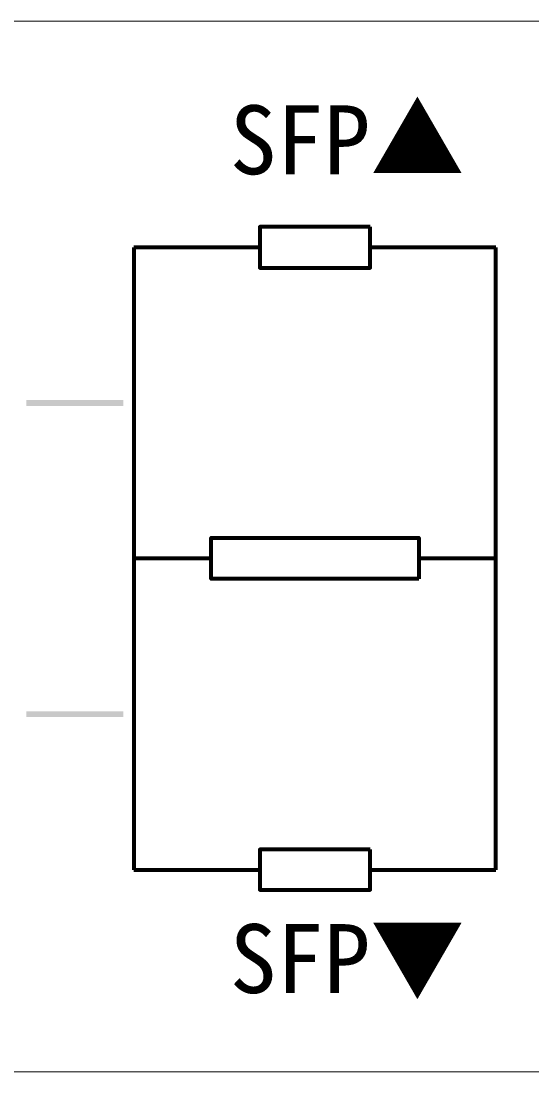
# Model space of a CAD drawing. Units: millimetres, scale not verified. Extents: x -900 to 900, y -280 to 280.
# Drawn here: x 162.169 to 163.88, y 72.049 to 75.569 of the extents above; entities that cross this region are included whole.
import ezdxf
from ezdxf.enums import TextEntityAlignment as Align

# ---------------------------------------------------------------- set-up
doc = ezdxf.new("R2010")
doc.units = ezdxf.units.MM
doc.header["$LTSCALE"] = 1.6
doc.linetypes.add('DASHED1', pattern=[1.8, 1.2, -0.6])
doc.layers.add('0-0_0', color=7, linetype='Continuous', lineweight=20)
doc.layers.add('0-4_(J)SP', color=1, linetype='Continuous', lineweight=80)
doc.styles.add('ＭＳ ゴシック', font='')
doc.styles.get('ＭＳ ゴシック').set_extended_font_data('MS Gothic')

# ---------------------------------------------------------------- blocks, each defined once
blk = doc.blocks.new('1U-')
at = {"layer": '0-4_(J)SP', "color": 7, "lineweight": 20}
for p, q in [((119.5, 0), (-119.5, 0)), ((-119.5, -22), (119.5, -22))]:
    blk.add_line(p, q, dxfattribs=at)
blk = doc.blocks.new('PN28160K-')
at = {"layer": '0-4_(J)SP', "color": 7, "lineweight": 20}
for p, q in [((82.5, 0), (-82.5, 0)), ((82.5, -22), (-82.5, -22))]:
    blk.add_line(p, q, dxfattribs=at)
at = {"layer": '0-4_(J)SP'}
for p, q in [((58.07, -4.74), (58.07, -17.77)), ((60.71, -4.74), (58.07, -4.74)), ((65.65, -4.74), (63.02, -4.74)), ((65.65, -17.77), (65.65, -4.74)), ((59.69, -11.25), (58.07, -11.25)), ((65.65, -11.25), (64.04, -11.25)), ((58.07, -17.77), (60.71, -17.77)), ((63.02, -17.77), (65.65, -17.77))]:
    blk.add_line(p, q, dxfattribs=at)
at = {"layer": '0-4_(J)SP', "color": 7, "lineweight": 20}
blk.add_lwpolyline([(82.5, -22), (82.5, 0), (-82.5, 0)], dxfattribs=at)
at = {"layer": '0-4_(J)SP'}
for points in [[(63.02, -4.31), (60.71, -4.31), (60.71, -5.17), (63.02, -5.17)], [(64.04, -11.68), (59.69, -11.68), (59.69, -10.82), (64.04, -10.82)], [(63.02, -17.34), (60.71, -17.34), (60.71, -18.19), (63.02, -18.19)]]:
    blk.add_lwpolyline(points, close=True, dxfattribs=at)
for points in [[(55.82, -8.06), (55.82, -7.93), (57.85, -8.06), (57.85, -7.93)], [(55.82, -14.57), (55.82, -14.45), (57.85, -14.57), (57.85, -14.45)]]:
    blk.add_solid(points, dxfattribs=at)
at = {"layer": '0-4_(J)SP', "style": 'ＭＳ ゴシック'}
for s, p in [('SFP▲', (60.08, -3.64)), ('SFP▼', (60.08, -20.78))]:
    blk.add_text(s, height=1.443, dxfattribs=at).set_placement(p, align=Align.BOTTOM_LEFT)

msp = doc.modelspace()

# ---------------------------------------------------------------- linework, layer by layer
at = {"layer": '0-0_0', "linetype": 'DASHED1'}
msp.add_line((135.175, 75.569), (171.335, 75.569), dxfattribs=at)

# ---------------------------------------------------------------- block references
at = {"layer": '0-4_(J)SP', "xscale": 0.16, "yscale": 0.16}
for name in ['1U-', 'PN28160K-']:
    msp.add_blockref(name, (153.255, 75.569), dxfattribs=at)

doc.saveas('drawing.dxf')
